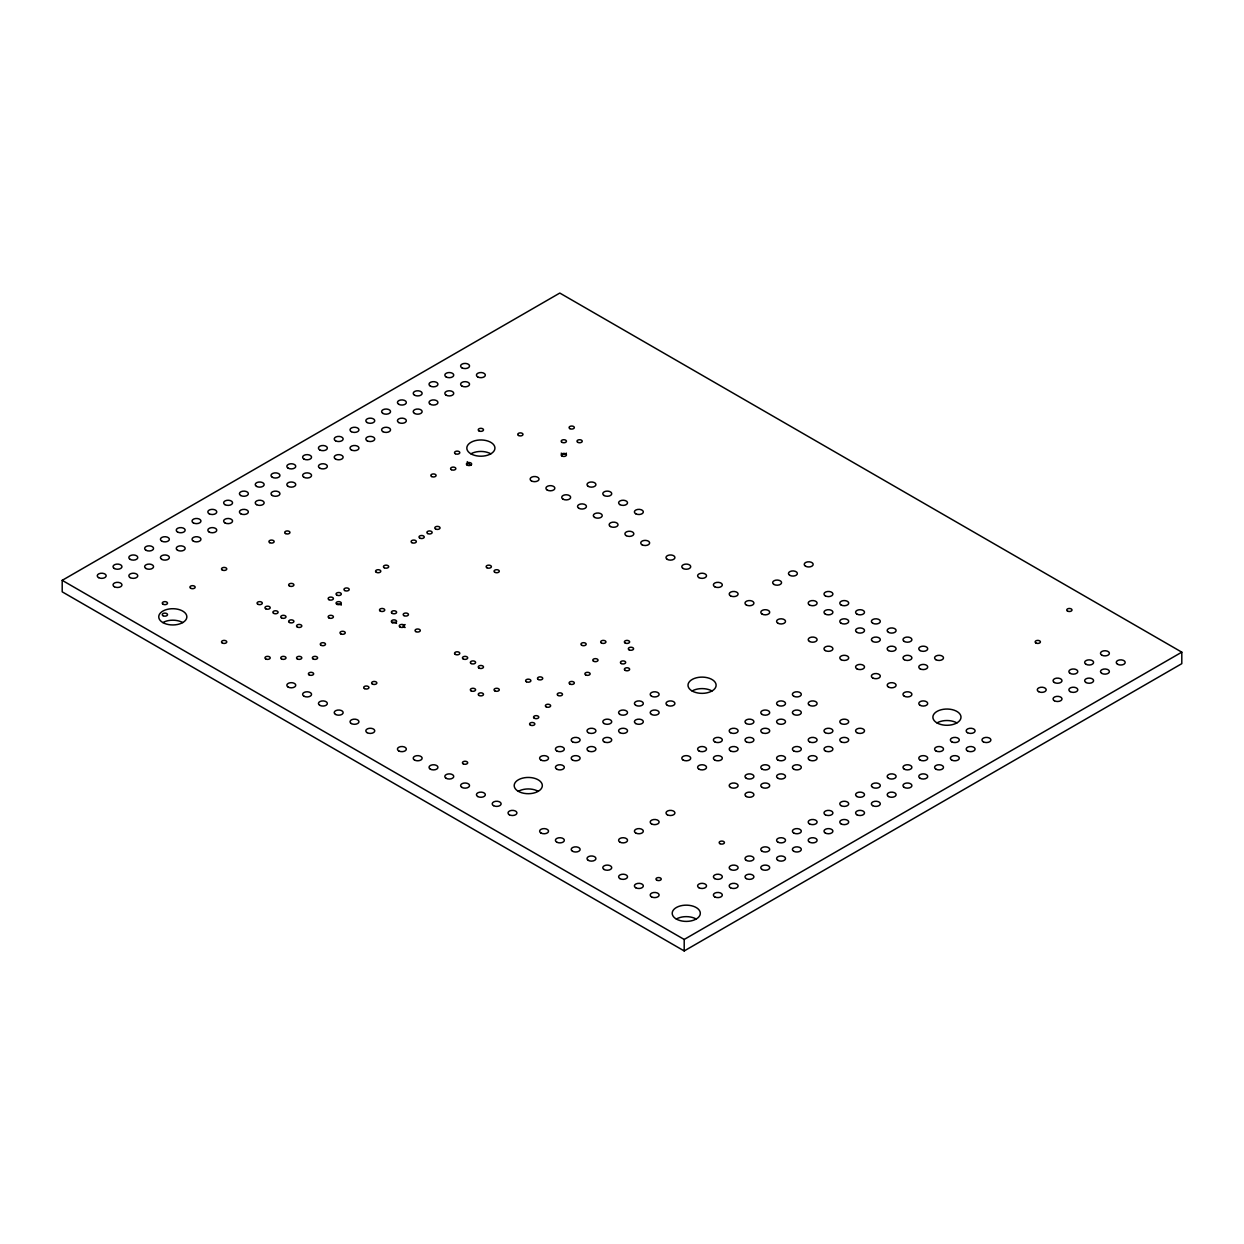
<?xml version="1.0" encoding="UTF-8"?>
<svg xmlns="http://www.w3.org/2000/svg" width="1244" height="1244" viewBox="0 0 1244 1244"><rect width="100%" height="100%" fill="white"/><g stroke="black" fill="none" stroke-linecap="round" stroke-linejoin="round"><path stroke-width="1.5" d="M62.2 580.342L559.8 293.055L1181.8 652.167L1181.8 663.658L684.2 950.945L62.2 591.833L62.2 580.342L684.2 939.453L1181.8 652.167M684.2 939.453L684.2 950.945M470.916 453.827A14.073 8.133 0 0 0 494.459 450.188A14.073 8.133 0 0 0 477.229 440.236A14.073 8.133 0 0 0 470.916 453.827A14.073 8.133 0 0 1 490.82 453.827M162.84 622.575A14.073 8.133 0 0 0 186.382 618.937A14.073 8.133 0 0 0 169.153 608.985A14.073 8.133 0 0 0 162.84 622.575A14.073 8.133 0 0 1 182.744 622.575M692.099 690.98A14.073 8.133 0 0 0 715.642 687.341A14.073 8.133 0 0 0 698.413 677.389A14.073 8.133 0 0 0 692.099 690.98A14.073 8.133 0 0 1 712.003 690.98M518.313 791.324A14.073 8.133 0 0 0 541.855 787.67A14.073 8.133 0 0 0 524.626 777.718A14.073 8.133 0 0 0 518.313 791.324A14.073 8.133 0 0 1 538.217 791.324M936.981 722.904A14.073 8.133 0 0 0 960.524 719.265A14.073 8.133 0 0 0 943.294 709.313A14.073 8.133 0 0 0 936.981 722.904A14.073 8.133 0 0 1 956.885 722.904M676.301 919.021A14.073 8.133 0 0 0 699.843 915.382A14.073 8.133 0 0 0 682.614 905.43A14.073 8.133 0 0 0 676.301 919.021A14.073 8.133 0 0 1 696.205 919.021M470.916 465.318A14.073 8.133 0 0 1 467.277 461.679M405.14 627.505A2.643 1.524 0 0 1 403.18 626.043A2.643 1.524 0 0 1 405.14 624.566M392.109 622.684A2.643 1.524 0 0 1 396.525 623.368M566.362 453.127A2.643 1.524 0 0 1 563.812 454.262A2.643 1.524 0 0 1 561.262 453.127M336.813 604.444A2.643 1.524 0 0 1 341.229 605.128M1035.91 642.992A2.643 1.524 0 0 0 1040.326 642.308A2.643 1.524 0 0 0 1037.092 640.442A2.643 1.524 0 0 0 1035.91 642.992M1067.507 611.068A2.643 1.524 0 0 0 1071.924 610.384A2.643 1.524 0 0 0 1068.689 608.518A2.643 1.524 0 0 0 1067.507 611.068M656.739 880.146A2.643 1.524 0 0 0 661.155 879.461A2.643 1.524 0 0 0 657.921 877.595A2.643 1.524 0 0 0 656.739 880.146M719.934 843.665A2.643 1.524 0 0 0 724.35 842.981A2.643 1.524 0 0 0 721.116 841.115A2.643 1.524 0 0 0 719.934 843.665M403.958 615.624A2.643 1.524 0 0 0 408.374 614.94A2.643 1.524 0 0 0 405.14 613.074A2.643 1.524 0 0 0 403.958 615.624M344.712 590.542A2.643 1.524 0 0 0 349.129 589.858A2.643 1.524 0 0 0 345.894 587.992A2.643 1.524 0 0 0 344.712 590.542M392.109 613.339A2.643 1.524 0 0 0 396.525 612.67A2.643 1.524 0 0 0 393.291 610.804A2.643 1.524 0 0 0 392.109 613.339M328.914 599.67A2.643 1.524 0 0 0 333.33 598.986A2.643 1.524 0 0 0 330.095 597.12A2.643 1.524 0 0 0 328.914 599.67M380.26 611.068A2.643 1.524 0 0 0 384.676 610.384A2.643 1.524 0 0 0 381.442 608.518A2.643 1.524 0 0 0 380.26 611.068M336.813 604.226A2.643 1.524 0 0 0 341.229 603.542A2.643 1.524 0 0 0 337.995 601.676A2.643 1.524 0 0 0 336.813 604.226M435.555 528.98A2.643 1.524 0 0 0 439.972 528.296A2.643 1.524 0 0 0 436.737 526.43A2.643 1.524 0 0 0 435.555 528.98M257.819 604.226A2.643 1.524 0 0 0 262.235 603.542A2.643 1.524 0 0 0 259.001 601.676A2.643 1.524 0 0 0 257.819 604.226M427.656 533.536A2.643 1.524 0 0 0 432.072 532.852A2.643 1.524 0 0 0 428.838 530.986A2.643 1.524 0 0 0 427.656 533.536M265.718 608.783A2.643 1.524 0 0 0 270.135 608.098A2.643 1.524 0 0 0 266.9 606.232A2.643 1.524 0 0 0 265.718 608.783M419.757 538.092A2.643 1.524 0 0 0 424.173 537.408A2.643 1.524 0 0 0 420.938 535.542A2.643 1.524 0 0 0 419.757 538.092M273.618 613.339A2.643 1.524 0 0 0 278.034 612.67A2.643 1.524 0 0 0 274.8 610.804A2.643 1.524 0 0 0 273.618 613.339M411.857 542.648A2.643 1.524 0 0 0 416.273 541.964A2.643 1.524 0 0 0 413.039 540.114A2.643 1.524 0 0 0 411.857 542.648M281.517 617.91A2.643 1.524 0 0 0 285.933 617.226A2.643 1.524 0 0 0 282.699 615.36A2.643 1.524 0 0 0 281.517 617.91M384.209 567.746A2.643 1.524 0 0 0 388.626 567.062A2.643 1.524 0 0 0 385.391 565.196A2.643 1.524 0 0 0 384.209 567.746M569.845 428.636A2.643 1.524 0 0 0 574.261 427.952A2.643 1.524 0 0 0 571.027 426.086A2.643 1.524 0 0 0 569.845 428.636M376.31 572.302A2.643 1.524 0 0 0 380.726 571.618A2.643 1.524 0 0 0 377.492 569.752A2.643 1.524 0 0 0 376.31 572.302M561.946 442.32A2.643 1.524 0 0 0 566.362 441.636A2.643 1.524 0 0 0 563.128 439.77A2.643 1.524 0 0 0 561.946 442.32M269.668 542.648A2.643 1.524 0 0 0 274.084 541.964A2.643 1.524 0 0 0 270.85 540.114A2.643 1.524 0 0 0 269.668 542.648M400.008 627.023A2.643 1.524 0 0 0 404.424 626.338A2.643 1.524 0 0 0 401.19 624.472A2.643 1.524 0 0 0 400.008 627.023M336.813 595.098A2.643 1.524 0 0 0 341.229 594.414A2.643 1.524 0 0 0 337.995 592.548A2.643 1.524 0 0 0 336.813 595.098M392.109 622.466A2.643 1.524 0 0 0 396.525 621.782A2.643 1.524 0 0 0 393.291 619.916A2.643 1.524 0 0 0 392.109 622.466M471.103 690.871A2.643 1.524 0 0 0 475.519 690.187A2.643 1.524 0 0 0 472.285 688.321A2.643 1.524 0 0 0 471.103 690.871M289.417 585.986A2.643 1.524 0 0 0 293.833 585.302A2.643 1.524 0 0 0 290.598 583.436A2.643 1.524 0 0 0 289.417 585.986M415.807 631.594A2.643 1.524 0 0 0 420.223 630.91A2.643 1.524 0 0 0 416.989 629.044A2.643 1.524 0 0 0 415.807 631.594M479.002 695.443A2.643 1.524 0 0 0 483.418 694.758A2.643 1.524 0 0 0 480.184 692.892A2.643 1.524 0 0 0 479.002 695.443M222.272 570.016A2.643 1.524 0 0 0 226.688 569.332A2.643 1.524 0 0 0 223.453 567.466A2.643 1.524 0 0 0 222.272 570.016M328.914 617.91A2.643 1.524 0 0 0 333.33 617.226A2.643 1.524 0 0 0 330.095 615.36A2.643 1.524 0 0 0 328.914 617.91M494.801 690.871A2.643 1.524 0 0 0 499.217 690.187A2.643 1.524 0 0 0 495.983 688.321A2.643 1.524 0 0 0 494.801 690.871M340.763 633.865A2.643 1.524 0 0 0 345.179 633.18A2.643 1.524 0 0 0 341.945 631.314A2.643 1.524 0 0 0 340.763 633.865M479.002 668.075A2.643 1.524 0 0 0 483.418 667.39A2.643 1.524 0 0 0 480.184 665.524A2.643 1.524 0 0 0 479.002 668.075M364.461 688.601A2.643 1.524 0 0 0 368.877 687.916A2.643 1.524 0 0 0 365.643 686.05A2.643 1.524 0 0 0 364.461 688.601M190.674 588.256A2.643 1.524 0 0 0 195.09 587.572A2.643 1.524 0 0 0 191.856 585.706A2.643 1.524 0 0 0 190.674 588.256M471.103 663.518A2.643 1.524 0 0 0 475.519 662.834A2.643 1.524 0 0 0 472.285 660.968A2.643 1.524 0 0 0 471.103 663.518M297.316 627.023A2.643 1.524 0 0 0 301.732 626.338A2.643 1.524 0 0 0 298.498 624.472A2.643 1.524 0 0 0 297.316 627.023M372.36 684.029A2.643 1.524 0 0 0 376.776 683.36A2.643 1.524 0 0 0 373.542 681.494A2.643 1.524 0 0 0 372.36 684.029M222.272 642.992A2.643 1.524 0 0 0 226.688 642.308A2.643 1.524 0 0 0 223.453 640.442A2.643 1.524 0 0 0 222.272 642.992M463.203 658.947A2.643 1.524 0 0 0 467.62 658.263A2.643 1.524 0 0 0 464.385 656.397A2.643 1.524 0 0 0 463.203 658.947M163.026 604.226A2.643 1.524 0 0 0 167.442 603.542A2.643 1.524 0 0 0 164.208 601.676A2.643 1.524 0 0 0 163.026 604.226M455.304 654.391A2.643 1.524 0 0 0 459.72 653.706A2.643 1.524 0 0 0 456.486 651.84A2.643 1.524 0 0 0 455.304 654.391M285.467 533.536A2.643 1.524 0 0 0 289.883 532.852A2.643 1.524 0 0 0 286.649 530.986A2.643 1.524 0 0 0 285.467 533.536M486.902 567.746A2.643 1.524 0 0 0 491.318 567.062A2.643 1.524 0 0 0 488.083 565.196A2.643 1.524 0 0 0 486.902 567.746M577.745 442.32A2.643 1.524 0 0 0 582.161 441.636A2.643 1.524 0 0 0 578.927 439.77A2.643 1.524 0 0 0 577.745 442.32M494.801 572.302A2.643 1.524 0 0 0 499.217 571.618A2.643 1.524 0 0 0 495.983 569.752A2.643 1.524 0 0 0 494.801 572.302M561.946 456.004A2.643 1.524 0 0 0 566.362 455.32A2.643 1.524 0 0 0 563.128 453.454A2.643 1.524 0 0 0 561.946 456.004M289.417 622.466A2.643 1.524 0 0 0 293.833 621.782A2.643 1.524 0 0 0 290.598 619.916A2.643 1.524 0 0 0 289.417 622.466M518.499 435.478A2.643 1.524 0 0 0 522.915 434.794A2.643 1.524 0 0 0 519.681 432.928A2.643 1.524 0 0 0 518.499 435.478M265.718 658.947A2.643 1.524 0 0 0 270.135 658.263A2.643 1.524 0 0 0 266.9 656.397A2.643 1.524 0 0 0 265.718 658.947M479.002 430.922A2.643 1.524 0 0 0 483.418 430.237A2.643 1.524 0 0 0 480.184 428.371A2.643 1.524 0 0 0 479.002 430.922M321.014 645.263A2.643 1.524 0 0 0 325.43 644.594A2.643 1.524 0 0 0 322.196 642.728A2.643 1.524 0 0 0 321.014 645.263M467.153 465.116A2.643 1.524 0 0 0 471.569 464.447A2.643 1.524 0 0 0 468.335 462.581A2.643 1.524 0 0 0 467.153 465.116M281.517 658.947A2.643 1.524 0 0 0 285.933 658.263A2.643 1.524 0 0 0 282.699 656.397A2.643 1.524 0 0 0 281.517 658.947M455.304 453.718A2.643 1.524 0 0 0 459.72 453.034A2.643 1.524 0 0 0 456.486 451.168A2.643 1.524 0 0 0 455.304 453.718M313.115 658.947A2.643 1.524 0 0 0 317.531 658.263A2.643 1.524 0 0 0 314.297 656.397A2.643 1.524 0 0 0 313.115 658.947M451.354 469.688A2.643 1.524 0 0 0 455.771 469.004A2.643 1.524 0 0 0 452.536 467.138A2.643 1.524 0 0 0 451.354 469.688M297.316 658.947A2.643 1.524 0 0 0 301.732 658.263A2.643 1.524 0 0 0 298.498 656.397A2.643 1.524 0 0 0 297.316 658.947M431.606 476.53A2.643 1.524 0 0 0 436.022 475.846A2.643 1.524 0 0 0 432.788 473.98A2.643 1.524 0 0 0 431.606 476.53M309.165 674.917A2.643 1.524 0 0 0 313.581 674.232A2.643 1.524 0 0 0 310.347 672.366A2.643 1.524 0 0 0 309.165 674.917M463.203 763.847A2.643 1.524 0 0 0 467.62 763.163A2.643 1.524 0 0 0 464.385 761.297A2.643 1.524 0 0 0 463.203 763.847M526.399 681.759A2.643 1.524 0 0 0 530.815 681.074A2.643 1.524 0 0 0 527.58 679.208A2.643 1.524 0 0 0 526.399 681.759M530.348 725.081A2.643 1.524 0 0 0 534.764 724.397A2.643 1.524 0 0 0 531.53 722.531A2.643 1.524 0 0 0 530.348 725.081M538.248 679.473A2.643 1.524 0 0 0 542.664 678.789A2.643 1.524 0 0 0 539.429 676.923A2.643 1.524 0 0 0 538.248 679.473M625.141 670.361A2.643 1.524 0 0 0 629.557 669.676A2.643 1.524 0 0 0 626.323 667.81A2.643 1.524 0 0 0 625.141 670.361M534.298 718.239A2.643 1.524 0 0 0 538.714 717.555A2.643 1.524 0 0 0 535.48 715.689A2.643 1.524 0 0 0 534.298 718.239M621.191 663.518A2.643 1.524 0 0 0 625.608 662.834A2.643 1.524 0 0 0 622.373 660.968A2.643 1.524 0 0 0 621.191 663.518M546.147 706.841A2.643 1.524 0 0 0 550.563 706.157A2.643 1.524 0 0 0 547.329 704.291A2.643 1.524 0 0 0 546.147 706.841M557.996 695.443A2.643 1.524 0 0 0 562.412 694.758A2.643 1.524 0 0 0 559.178 692.892A2.643 1.524 0 0 0 557.996 695.443M581.694 645.263A2.643 1.524 0 0 0 586.111 644.594A2.643 1.524 0 0 0 582.876 642.728A2.643 1.524 0 0 0 581.694 645.263M569.845 684.029A2.643 1.524 0 0 0 574.261 683.36A2.643 1.524 0 0 0 571.027 681.494A2.643 1.524 0 0 0 569.845 684.029M601.443 642.992A2.643 1.524 0 0 0 605.859 642.308A2.643 1.524 0 0 0 602.625 640.442A2.643 1.524 0 0 0 601.443 642.992M629.091 649.834A2.643 1.524 0 0 0 633.507 649.15A2.643 1.524 0 0 0 630.273 647.284A2.643 1.524 0 0 0 629.091 649.834M585.644 674.917A2.643 1.524 0 0 0 590.06 674.232A2.643 1.524 0 0 0 586.826 672.366A2.643 1.524 0 0 0 585.644 674.917M593.543 661.233A2.643 1.524 0 0 0 597.96 660.548A2.643 1.524 0 0 0 594.725 658.682A2.643 1.524 0 0 0 593.543 661.233M625.141 642.992A2.643 1.524 0 0 0 629.557 642.308A2.643 1.524 0 0 0 626.323 640.442A2.643 1.524 0 0 0 625.141 642.992M773.939 584.447A4.463 2.581 0 0 0 781.419 583.296A4.463 2.581 0 0 0 775.945 580.139A4.463 2.581 0 0 0 773.939 584.447M789.738 575.319A4.463 2.581 0 0 0 797.217 574.168A4.463 2.581 0 0 0 791.744 571.012A4.463 2.581 0 0 0 789.738 575.319M805.537 566.207A4.463 2.581 0 0 0 813.016 565.056A4.463 2.581 0 0 0 807.543 561.884A4.463 2.581 0 0 0 805.537 566.207M209.132 513.756A4.463 2.581 0 0 0 216.612 512.606A4.463 2.581 0 0 0 211.138 509.434A4.463 2.581 0 0 0 209.132 513.756M224.931 522.884A4.463 2.581 0 0 0 232.41 521.718A4.463 2.581 0 0 0 226.937 518.561A4.463 2.581 0 0 0 224.931 522.884M193.333 522.884A4.463 2.581 0 0 0 200.813 521.718A4.463 2.581 0 0 0 195.339 518.561A4.463 2.581 0 0 0 193.333 522.884M209.132 531.997A4.463 2.581 0 0 0 216.612 530.846A4.463 2.581 0 0 0 211.138 527.689A4.463 2.581 0 0 0 209.132 531.997M177.534 531.997A4.463 2.581 0 0 0 185.014 530.846A4.463 2.581 0 0 0 179.54 527.689A4.463 2.581 0 0 0 177.534 531.997M193.333 541.124A4.463 2.581 0 0 0 200.813 539.958A4.463 2.581 0 0 0 195.339 536.802A4.463 2.581 0 0 0 193.333 541.124M161.736 541.124A4.463 2.581 0 0 0 169.215 539.958A4.463 2.581 0 0 0 163.742 536.802A4.463 2.581 0 0 0 161.736 541.124M177.534 550.237A4.463 2.581 0 0 0 185.014 549.086A4.463 2.581 0 0 0 179.54 545.929A4.463 2.581 0 0 0 177.534 550.237M145.937 550.237A4.463 2.581 0 0 0 153.416 549.086A4.463 2.581 0 0 0 147.943 545.929A4.463 2.581 0 0 0 145.937 550.237M161.736 559.365A4.463 2.581 0 0 0 169.215 558.214A4.463 2.581 0 0 0 163.742 555.042A4.463 2.581 0 0 0 161.736 559.365M130.138 559.365A4.463 2.581 0 0 0 137.618 558.214A4.463 2.581 0 0 0 132.144 555.042A4.463 2.581 0 0 0 130.138 559.365M145.937 568.492A4.463 2.581 0 0 0 153.416 567.326A4.463 2.581 0 0 0 147.943 564.17A4.463 2.581 0 0 0 145.937 568.492M114.339 568.492A4.463 2.581 0 0 0 121.819 567.326A4.463 2.581 0 0 0 116.345 564.17A4.463 2.581 0 0 0 114.339 568.492M130.138 577.605A4.463 2.581 0 0 0 137.618 576.454A4.463 2.581 0 0 0 132.144 573.297A4.463 2.581 0 0 0 130.138 577.605M98.54 577.605A4.463 2.581 0 0 0 106.02 576.454A4.463 2.581 0 0 0 100.546 573.297A4.463 2.581 0 0 0 98.54 577.605M114.339 586.733A4.463 2.581 0 0 0 121.819 585.566A4.463 2.581 0 0 0 116.345 582.41A4.463 2.581 0 0 0 114.339 586.733M335.522 440.78A4.463 2.581 0 0 0 343.002 439.63A4.463 2.581 0 0 0 337.528 436.473A4.463 2.581 0 0 0 335.522 440.78M351.321 449.908A4.463 2.581 0 0 0 358.801 448.757A4.463 2.581 0 0 0 353.327 445.585A4.463 2.581 0 0 0 351.321 449.908M319.724 449.908A4.463 2.581 0 0 0 327.203 448.757A4.463 2.581 0 0 0 321.729 445.585A4.463 2.581 0 0 0 319.724 449.908M335.522 459.036A4.463 2.581 0 0 0 343.002 457.87A4.463 2.581 0 0 0 337.528 454.713A4.463 2.581 0 0 0 335.522 459.036M303.925 459.036A4.463 2.581 0 0 0 311.404 457.87A4.463 2.581 0 0 0 305.931 454.713A4.463 2.581 0 0 0 303.925 459.036M319.724 468.148A4.463 2.581 0 0 0 327.203 466.998A4.463 2.581 0 0 0 321.729 463.841A4.463 2.581 0 0 0 319.724 468.148M288.126 468.148A4.463 2.581 0 0 0 295.606 466.998A4.463 2.581 0 0 0 290.132 463.841A4.463 2.581 0 0 0 288.126 468.148M303.925 477.276A4.463 2.581 0 0 0 311.404 476.11A4.463 2.581 0 0 0 305.931 472.953A4.463 2.581 0 0 0 303.925 477.276M272.327 477.276A4.463 2.581 0 0 0 279.807 476.11A4.463 2.581 0 0 0 274.333 472.953A4.463 2.581 0 0 0 272.327 477.276M288.126 486.388A4.463 2.581 0 0 0 295.606 485.238A4.463 2.581 0 0 0 290.132 482.081A4.463 2.581 0 0 0 288.126 486.388M256.528 486.388A4.463 2.581 0 0 0 264.008 485.238A4.463 2.581 0 0 0 258.534 482.081A4.463 2.581 0 0 0 256.528 486.388M272.327 495.516A4.463 2.581 0 0 0 279.807 494.366A4.463 2.581 0 0 0 274.333 491.193A4.463 2.581 0 0 0 272.327 495.516M240.73 495.516A4.463 2.581 0 0 0 248.209 494.366A4.463 2.581 0 0 0 242.735 491.193A4.463 2.581 0 0 0 240.73 495.516M256.528 504.629A4.463 2.581 0 0 0 264.008 503.478A4.463 2.581 0 0 0 258.534 500.321A4.463 2.581 0 0 0 256.528 504.629M224.931 504.629A4.463 2.581 0 0 0 232.41 503.478A4.463 2.581 0 0 0 226.937 500.321A4.463 2.581 0 0 0 224.931 504.629M240.73 513.756A4.463 2.581 0 0 0 248.209 512.606A4.463 2.581 0 0 0 242.735 509.434A4.463 2.581 0 0 0 240.73 513.756M461.913 367.82A4.463 2.581 0 0 0 469.392 366.653A4.463 2.581 0 0 0 463.919 363.497A4.463 2.581 0 0 0 461.913 367.82M477.712 376.932A4.463 2.581 0 0 0 485.191 375.781A4.463 2.581 0 0 0 479.717 372.625A4.463 2.581 0 0 0 477.712 376.932M446.114 376.932A4.463 2.581 0 0 0 453.593 375.781A4.463 2.581 0 0 0 448.12 372.625A4.463 2.581 0 0 0 446.114 376.932M461.913 386.06A4.463 2.581 0 0 0 469.392 384.909A4.463 2.581 0 0 0 463.919 381.737A4.463 2.581 0 0 0 461.913 386.06M430.315 386.06A4.463 2.581 0 0 0 437.795 384.909A4.463 2.581 0 0 0 432.321 381.737A4.463 2.581 0 0 0 430.315 386.06M446.114 395.172A4.463 2.581 0 0 0 453.593 394.021A4.463 2.581 0 0 0 448.12 390.865A4.463 2.581 0 0 0 446.114 395.172M414.516 395.172A4.463 2.581 0 0 0 421.996 394.021A4.463 2.581 0 0 0 416.522 390.865A4.463 2.581 0 0 0 414.516 395.172M430.315 404.3A4.463 2.581 0 0 0 437.795 403.149A4.463 2.581 0 0 0 432.321 399.993A4.463 2.581 0 0 0 430.315 404.3M398.718 404.3A4.463 2.581 0 0 0 406.197 403.149A4.463 2.581 0 0 0 400.723 399.993A4.463 2.581 0 0 0 398.718 404.3M414.516 413.428A4.463 2.581 0 0 0 421.996 412.262A4.463 2.581 0 0 0 416.522 409.105A4.463 2.581 0 0 0 414.516 413.428M382.919 413.428A4.463 2.581 0 0 0 390.398 412.262A4.463 2.581 0 0 0 384.925 409.105A4.463 2.581 0 0 0 382.919 413.428M398.718 422.54A4.463 2.581 0 0 0 406.197 421.389A4.463 2.581 0 0 0 400.723 418.233A4.463 2.581 0 0 0 398.718 422.54M367.12 422.54A4.463 2.581 0 0 0 374.599 421.389A4.463 2.581 0 0 0 369.126 418.233A4.463 2.581 0 0 0 367.12 422.54M382.919 431.668A4.463 2.581 0 0 0 390.398 430.502A4.463 2.581 0 0 0 384.925 427.345A4.463 2.581 0 0 0 382.919 431.668M351.321 431.668A4.463 2.581 0 0 0 358.801 430.502A4.463 2.581 0 0 0 353.327 427.345A4.463 2.581 0 0 0 351.321 431.668M367.12 440.78A4.463 2.581 0 0 0 374.599 439.63A4.463 2.581 0 0 0 369.126 436.473A4.463 2.581 0 0 0 367.12 440.78M556.706 769.15A4.463 2.581 0 0 0 564.185 767.999A4.463 2.581 0 0 0 558.712 764.842A4.463 2.581 0 0 0 556.706 769.15M540.907 760.037A4.463 2.581 0 0 0 548.386 758.871A4.463 2.581 0 0 0 542.913 755.714A4.463 2.581 0 0 0 540.907 760.037M572.504 760.037A4.463 2.581 0 0 0 579.984 758.871A4.463 2.581 0 0 0 574.51 755.714A4.463 2.581 0 0 0 572.504 760.037M556.706 750.909A4.463 2.581 0 0 0 564.185 749.759A4.463 2.581 0 0 0 558.712 746.602A4.463 2.581 0 0 0 556.706 750.909M588.303 750.909A4.463 2.581 0 0 0 595.783 749.759A4.463 2.581 0 0 0 590.309 746.602A4.463 2.581 0 0 0 588.303 750.909M572.504 741.797A4.463 2.581 0 0 0 579.984 740.631A4.463 2.581 0 0 0 574.51 737.474A4.463 2.581 0 0 0 572.504 741.797M604.102 741.797A4.463 2.581 0 0 0 611.582 740.631A4.463 2.581 0 0 0 606.108 737.474A4.463 2.581 0 0 0 604.102 741.797M588.303 732.669A4.463 2.581 0 0 0 595.783 731.519A4.463 2.581 0 0 0 590.309 728.346A4.463 2.581 0 0 0 588.303 732.669M619.901 732.669A4.463 2.581 0 0 0 627.38 731.519A4.463 2.581 0 0 0 621.907 728.346A4.463 2.581 0 0 0 619.901 732.669M604.102 723.542A4.463 2.581 0 0 0 611.582 722.391A4.463 2.581 0 0 0 606.108 719.234A4.463 2.581 0 0 0 604.102 723.542M635.7 723.542A4.463 2.581 0 0 0 643.179 722.391A4.463 2.581 0 0 0 637.706 719.234A4.463 2.581 0 0 0 635.7 723.542M619.901 714.429A4.463 2.581 0 0 0 627.38 713.263A4.463 2.581 0 0 0 621.907 710.106A4.463 2.581 0 0 0 619.901 714.429M651.498 714.429A4.463 2.581 0 0 0 658.978 713.263A4.463 2.581 0 0 0 653.504 710.106A4.463 2.581 0 0 0 651.498 714.429M635.7 705.301A4.463 2.581 0 0 0 643.179 704.151A4.463 2.581 0 0 0 637.706 700.994A4.463 2.581 0 0 0 635.7 705.301M667.297 705.301A4.463 2.581 0 0 0 674.777 704.151A4.463 2.581 0 0 0 669.303 700.994A4.463 2.581 0 0 0 667.297 705.301M651.498 696.189A4.463 2.581 0 0 0 658.978 695.023A4.463 2.581 0 0 0 653.504 691.866A4.463 2.581 0 0 0 651.498 696.189M1101.764 655.137A4.463 2.581 0 0 0 1109.244 653.986A4.463 2.581 0 0 0 1103.77 650.83A4.463 2.581 0 0 0 1101.764 655.137M1117.563 664.265A4.463 2.581 0 0 0 1125.043 663.099A4.463 2.581 0 0 0 1119.569 659.942A4.463 2.581 0 0 0 1117.563 664.265M1085.965 664.265A4.463 2.581 0 0 0 1093.445 663.099A4.463 2.581 0 0 0 1087.971 659.942A4.463 2.581 0 0 0 1085.965 664.265M1101.764 673.377A4.463 2.581 0 0 0 1109.244 672.226A4.463 2.581 0 0 0 1103.77 669.07A4.463 2.581 0 0 0 1101.764 673.377M1070.167 673.377A4.463 2.581 0 0 0 1077.646 672.226A4.463 2.581 0 0 0 1072.172 669.07A4.463 2.581 0 0 0 1070.167 673.377M1085.965 682.505A4.463 2.581 0 0 0 1093.445 681.339A4.463 2.581 0 0 0 1087.971 678.182A4.463 2.581 0 0 0 1085.965 682.505M1054.368 682.505A4.463 2.581 0 0 0 1061.847 681.339A4.463 2.581 0 0 0 1056.374 678.182A4.463 2.581 0 0 0 1054.368 682.505M1070.167 691.617A4.463 2.581 0 0 0 1077.646 690.467A4.463 2.581 0 0 0 1072.172 687.31A4.463 2.581 0 0 0 1070.167 691.617M1038.569 691.617A4.463 2.581 0 0 0 1046.049 690.467A4.463 2.581 0 0 0 1040.575 687.31A4.463 2.581 0 0 0 1038.569 691.617M1054.368 700.745A4.463 2.581 0 0 0 1061.847 699.594A4.463 2.581 0 0 0 1056.374 696.422A4.463 2.581 0 0 0 1054.368 700.745M793.688 696.189A4.463 2.581 0 0 0 801.167 695.023A4.463 2.581 0 0 0 795.693 691.866A4.463 2.581 0 0 0 793.688 696.189M809.486 705.301A4.463 2.581 0 0 0 816.966 704.151A4.463 2.581 0 0 0 811.492 700.994A4.463 2.581 0 0 0 809.486 705.301M777.889 705.301A4.463 2.581 0 0 0 785.368 704.151A4.463 2.581 0 0 0 779.895 700.994A4.463 2.581 0 0 0 777.889 705.301M793.688 714.429A4.463 2.581 0 0 0 801.167 713.263A4.463 2.581 0 0 0 795.693 710.106A4.463 2.581 0 0 0 793.688 714.429M762.09 714.429A4.463 2.581 0 0 0 769.569 713.263A4.463 2.581 0 0 0 764.096 710.106A4.463 2.581 0 0 0 762.09 714.429M777.889 723.542A4.463 2.581 0 0 0 785.368 722.391A4.463 2.581 0 0 0 779.895 719.234A4.463 2.581 0 0 0 777.889 723.542M746.291 723.542A4.463 2.581 0 0 0 753.771 722.391A4.463 2.581 0 0 0 748.297 719.234A4.463 2.581 0 0 0 746.291 723.542M762.09 732.669A4.463 2.581 0 0 0 769.569 731.519A4.463 2.581 0 0 0 764.096 728.346A4.463 2.581 0 0 0 762.09 732.669M730.492 732.669A4.463 2.581 0 0 0 737.972 731.519A4.463 2.581 0 0 0 732.498 728.346A4.463 2.581 0 0 0 730.492 732.669M746.291 741.797A4.463 2.581 0 0 0 753.771 740.631A4.463 2.581 0 0 0 748.297 737.474A4.463 2.581 0 0 0 746.291 741.797M714.694 741.797A4.463 2.581 0 0 0 722.173 740.631A4.463 2.581 0 0 0 716.699 737.474A4.463 2.581 0 0 0 714.694 741.797M730.492 750.909A4.463 2.581 0 0 0 737.972 749.759A4.463 2.581 0 0 0 732.498 746.602A4.463 2.581 0 0 0 730.492 750.909M698.895 750.909A4.463 2.581 0 0 0 706.374 749.759A4.463 2.581 0 0 0 700.901 746.602A4.463 2.581 0 0 0 698.895 750.909M714.694 760.037A4.463 2.581 0 0 0 722.173 758.871A4.463 2.581 0 0 0 716.699 755.714A4.463 2.581 0 0 0 714.694 760.037M683.096 760.037A4.463 2.581 0 0 0 690.576 758.871A4.463 2.581 0 0 0 685.102 755.714A4.463 2.581 0 0 0 683.096 760.037M698.895 769.15A4.463 2.581 0 0 0 706.374 767.999A4.463 2.581 0 0 0 700.901 764.842A4.463 2.581 0 0 0 698.895 769.15M841.084 723.542A4.463 2.581 0 0 0 848.564 722.391A4.463 2.581 0 0 0 843.09 719.234A4.463 2.581 0 0 0 841.084 723.542M856.883 732.669A4.463 2.581 0 0 0 864.362 731.519A4.463 2.581 0 0 0 858.889 728.346A4.463 2.581 0 0 0 856.883 732.669M825.285 732.669A4.463 2.581 0 0 0 832.765 731.519A4.463 2.581 0 0 0 827.291 728.346A4.463 2.581 0 0 0 825.285 732.669M841.084 741.797A4.463 2.581 0 0 0 848.564 740.631A4.463 2.581 0 0 0 843.09 737.474A4.463 2.581 0 0 0 841.084 741.797M809.486 741.797A4.463 2.581 0 0 0 816.966 740.631A4.463 2.581 0 0 0 811.492 737.474A4.463 2.581 0 0 0 809.486 741.797M825.285 750.909A4.463 2.581 0 0 0 832.765 749.759A4.463 2.581 0 0 0 827.291 746.602A4.463 2.581 0 0 0 825.285 750.909M793.688 750.909A4.463 2.581 0 0 0 801.167 749.759A4.463 2.581 0 0 0 795.693 746.602A4.463 2.581 0 0 0 793.688 750.909M809.486 760.037A4.463 2.581 0 0 0 816.966 758.871A4.463 2.581 0 0 0 811.492 755.714A4.463 2.581 0 0 0 809.486 760.037M777.889 760.037A4.463 2.581 0 0 0 785.368 758.871A4.463 2.581 0 0 0 779.895 755.714A4.463 2.581 0 0 0 777.889 760.037M793.688 769.15A4.463 2.581 0 0 0 801.167 767.999A4.463 2.581 0 0 0 795.693 764.842A4.463 2.581 0 0 0 793.688 769.15M762.09 769.15A4.463 2.581 0 0 0 769.569 767.999A4.463 2.581 0 0 0 764.096 764.842A4.463 2.581 0 0 0 762.09 769.15M777.889 778.277A4.463 2.581 0 0 0 785.368 777.127A4.463 2.581 0 0 0 779.895 773.955A4.463 2.581 0 0 0 777.889 778.277M746.291 778.277A4.463 2.581 0 0 0 753.771 777.127A4.463 2.581 0 0 0 748.297 773.955A4.463 2.581 0 0 0 746.291 778.277M762.09 787.405A4.463 2.581 0 0 0 769.569 786.239A4.463 2.581 0 0 0 764.096 783.082A4.463 2.581 0 0 0 762.09 787.405M730.492 787.405A4.463 2.581 0 0 0 737.972 786.239A4.463 2.581 0 0 0 732.498 783.082A4.463 2.581 0 0 0 730.492 787.405M746.291 796.518A4.463 2.581 0 0 0 753.771 795.367A4.463 2.581 0 0 0 748.297 792.21A4.463 2.581 0 0 0 746.291 796.518M809.486 604.973A4.463 2.581 0 0 0 816.966 603.822A4.463 2.581 0 0 0 811.492 600.65A4.463 2.581 0 0 0 809.486 604.973M825.285 595.845A4.463 2.581 0 0 0 832.765 594.694A4.463 2.581 0 0 0 827.291 591.538A4.463 2.581 0 0 0 825.285 595.845M825.285 614.085A4.463 2.581 0 0 0 832.765 612.934A4.463 2.581 0 0 0 827.291 609.778A4.463 2.581 0 0 0 825.285 614.085M841.084 604.973A4.463 2.581 0 0 0 848.564 603.822A4.463 2.581 0 0 0 843.09 600.65A4.463 2.581 0 0 0 841.084 604.973M841.084 623.213A4.463 2.581 0 0 0 848.564 622.062A4.463 2.581 0 0 0 843.09 618.89A4.463 2.581 0 0 0 841.084 623.213M856.883 614.085A4.463 2.581 0 0 0 864.362 612.934A4.463 2.581 0 0 0 858.889 609.778A4.463 2.581 0 0 0 856.883 614.085M856.883 632.341A4.463 2.581 0 0 0 864.362 631.174A4.463 2.581 0 0 0 858.889 628.018A4.463 2.581 0 0 0 856.883 632.341M872.682 623.213A4.463 2.581 0 0 0 880.161 622.062A4.463 2.581 0 0 0 874.688 618.89A4.463 2.581 0 0 0 872.682 623.213M872.682 641.453A4.463 2.581 0 0 0 880.161 640.302A4.463 2.581 0 0 0 874.688 637.146A4.463 2.581 0 0 0 872.682 641.453M888.48 632.341A4.463 2.581 0 0 0 895.96 631.174A4.463 2.581 0 0 0 890.486 628.018A4.463 2.581 0 0 0 888.48 632.341M888.48 650.581A4.463 2.581 0 0 0 895.96 649.415A4.463 2.581 0 0 0 890.486 646.258A4.463 2.581 0 0 0 888.48 650.581M904.279 641.453A4.463 2.581 0 0 0 911.759 640.302A4.463 2.581 0 0 0 906.285 637.146A4.463 2.581 0 0 0 904.279 641.453M904.279 659.693A4.463 2.581 0 0 0 911.759 658.543A4.463 2.581 0 0 0 906.285 655.386A4.463 2.581 0 0 0 904.279 659.693M920.078 650.581A4.463 2.581 0 0 0 927.558 649.415A4.463 2.581 0 0 0 922.084 646.258A4.463 2.581 0 0 0 920.078 650.581M920.078 668.821A4.463 2.581 0 0 0 927.558 667.67A4.463 2.581 0 0 0 922.084 664.498A4.463 2.581 0 0 0 920.078 668.821M935.877 659.693A4.463 2.581 0 0 0 943.356 658.543A4.463 2.581 0 0 0 937.883 655.386A4.463 2.581 0 0 0 935.877 659.693M619.901 842.126A4.463 2.581 0 0 0 627.38 840.975A4.463 2.581 0 0 0 621.907 837.803A4.463 2.581 0 0 0 619.901 842.126M635.7 832.998A4.463 2.581 0 0 0 643.179 831.847A4.463 2.581 0 0 0 637.706 828.691A4.463 2.581 0 0 0 635.7 832.998M667.297 814.758A4.463 2.581 0 0 0 674.777 813.607A4.463 2.581 0 0 0 669.303 810.45A4.463 2.581 0 0 0 667.297 814.758M651.498 823.886A4.463 2.581 0 0 0 658.978 822.719A4.463 2.581 0 0 0 653.504 819.563A4.463 2.581 0 0 0 651.498 823.886M588.303 486.388A4.463 2.581 0 0 0 595.783 485.238A4.463 2.581 0 0 0 590.309 482.081A4.463 2.581 0 0 0 588.303 486.388M635.7 513.756A4.463 2.581 0 0 0 643.179 512.606A4.463 2.581 0 0 0 637.706 509.434A4.463 2.581 0 0 0 635.7 513.756M619.901 504.629A4.463 2.581 0 0 0 627.38 503.478A4.463 2.581 0 0 0 621.907 500.321A4.463 2.581 0 0 0 619.901 504.629M604.102 495.516A4.463 2.581 0 0 0 611.582 494.366A4.463 2.581 0 0 0 606.108 491.193A4.463 2.581 0 0 0 604.102 495.516M777.889 623.213A4.463 2.581 0 0 0 785.368 622.062A4.463 2.581 0 0 0 779.895 618.89A4.463 2.581 0 0 0 777.889 623.213M762.09 614.085A4.463 2.581 0 0 0 769.569 612.934A4.463 2.581 0 0 0 764.096 609.778A4.463 2.581 0 0 0 762.09 614.085M746.291 604.973A4.463 2.581 0 0 0 753.771 603.822A4.463 2.581 0 0 0 748.297 600.65A4.463 2.581 0 0 0 746.291 604.973M730.492 595.845A4.463 2.581 0 0 0 737.972 594.694A4.463 2.581 0 0 0 732.498 591.538A4.463 2.581 0 0 0 730.492 595.845M303.925 696.189A4.463 2.581 0 0 0 311.404 695.023A4.463 2.581 0 0 0 305.931 691.866A4.463 2.581 0 0 0 303.925 696.189M714.694 586.733A4.463 2.581 0 0 0 722.173 585.566A4.463 2.581 0 0 0 716.699 582.41A4.463 2.581 0 0 0 714.694 586.733M698.895 577.605A4.463 2.581 0 0 0 706.374 576.454A4.463 2.581 0 0 0 700.901 573.297A4.463 2.581 0 0 0 698.895 577.605M319.724 705.301A4.463 2.581 0 0 0 327.203 704.151A4.463 2.581 0 0 0 321.729 700.994A4.463 2.581 0 0 0 319.724 705.301M967.474 732.669A4.463 2.581 0 0 0 974.954 731.519A4.463 2.581 0 0 0 969.48 728.346A4.463 2.581 0 0 0 967.474 732.669M983.273 741.797A4.463 2.581 0 0 0 990.753 740.631A4.463 2.581 0 0 0 985.279 737.474A4.463 2.581 0 0 0 983.273 741.797M683.096 568.492A4.463 2.581 0 0 0 690.576 567.326A4.463 2.581 0 0 0 685.102 564.17A4.463 2.581 0 0 0 683.096 568.492M667.297 559.365A4.463 2.581 0 0 0 674.777 558.214A4.463 2.581 0 0 0 669.303 555.042A4.463 2.581 0 0 0 667.297 559.365M642.013 544.763A4.463 2.581 0 0 0 649.492 543.612A4.463 2.581 0 0 0 644.019 540.456A4.463 2.581 0 0 0 642.013 544.763M626.214 535.651A4.463 2.581 0 0 0 633.694 534.485A4.463 2.581 0 0 0 628.22 531.328A4.463 2.581 0 0 0 626.214 535.651M610.415 526.523A4.463 2.581 0 0 0 617.895 525.372A4.463 2.581 0 0 0 612.421 522.216A4.463 2.581 0 0 0 610.415 526.523M594.616 517.411A4.463 2.581 0 0 0 602.096 516.244A4.463 2.581 0 0 0 596.622 513.088A4.463 2.581 0 0 0 594.616 517.411M578.818 508.283A4.463 2.581 0 0 0 586.297 507.132A4.463 2.581 0 0 0 580.824 503.976A4.463 2.581 0 0 0 578.818 508.283M563.019 499.171A4.463 2.581 0 0 0 570.498 498.004A4.463 2.581 0 0 0 565.025 494.848A4.463 2.581 0 0 0 563.019 499.171M809.486 641.453A4.463 2.581 0 0 0 816.966 640.302A4.463 2.581 0 0 0 811.492 637.146A4.463 2.581 0 0 0 809.486 641.453M825.285 650.581A4.463 2.581 0 0 0 832.765 649.415A4.463 2.581 0 0 0 827.291 646.258A4.463 2.581 0 0 0 825.285 650.581M841.084 659.693A4.463 2.581 0 0 0 848.564 658.543A4.463 2.581 0 0 0 843.09 655.386A4.463 2.581 0 0 0 841.084 659.693M856.883 668.821A4.463 2.581 0 0 0 864.362 667.67A4.463 2.581 0 0 0 858.889 664.498A4.463 2.581 0 0 0 856.883 668.821M872.682 677.949A4.463 2.581 0 0 0 880.161 676.783A4.463 2.581 0 0 0 874.688 673.626A4.463 2.581 0 0 0 872.682 677.949M888.48 687.061A4.463 2.581 0 0 0 895.96 685.91A4.463 2.581 0 0 0 890.486 682.754A4.463 2.581 0 0 0 888.48 687.061M904.279 696.189A4.463 2.581 0 0 0 911.759 695.023A4.463 2.581 0 0 0 906.285 691.866A4.463 2.581 0 0 0 904.279 696.189M920.078 705.301A4.463 2.581 0 0 0 927.558 704.151A4.463 2.581 0 0 0 922.084 700.994A4.463 2.581 0 0 0 920.078 705.301M951.676 741.797A4.463 2.581 0 0 0 959.155 740.631A4.463 2.581 0 0 0 953.681 737.474A4.463 2.581 0 0 0 951.676 741.797M967.474 750.909A4.463 2.581 0 0 0 974.954 749.759A4.463 2.581 0 0 0 969.48 746.602A4.463 2.581 0 0 0 967.474 750.909M935.877 750.909A4.463 2.581 0 0 0 943.356 749.759A4.463 2.581 0 0 0 937.883 746.602A4.463 2.581 0 0 0 935.877 750.909M951.676 760.037A4.463 2.581 0 0 0 959.155 758.871A4.463 2.581 0 0 0 953.681 755.714A4.463 2.581 0 0 0 951.676 760.037M920.078 760.037A4.463 2.581 0 0 0 927.558 758.871A4.463 2.581 0 0 0 922.084 755.714A4.463 2.581 0 0 0 920.078 760.037M935.877 769.15A4.463 2.581 0 0 0 943.356 767.999A4.463 2.581 0 0 0 937.883 764.842A4.463 2.581 0 0 0 935.877 769.15M904.279 769.15A4.463 2.581 0 0 0 911.759 767.999A4.463 2.581 0 0 0 906.285 764.842A4.463 2.581 0 0 0 904.279 769.15M920.078 778.277A4.463 2.581 0 0 0 927.558 777.127A4.463 2.581 0 0 0 922.084 773.955A4.463 2.581 0 0 0 920.078 778.277M888.48 778.277A4.463 2.581 0 0 0 895.96 777.127A4.463 2.581 0 0 0 890.486 773.955A4.463 2.581 0 0 0 888.48 778.277M904.279 787.405A4.463 2.581 0 0 0 911.759 786.239A4.463 2.581 0 0 0 906.285 783.082A4.463 2.581 0 0 0 904.279 787.405M872.682 787.405A4.463 2.581 0 0 0 880.161 786.239A4.463 2.581 0 0 0 874.688 783.082A4.463 2.581 0 0 0 872.682 787.405M888.48 796.518A4.463 2.581 0 0 0 895.96 795.367A4.463 2.581 0 0 0 890.486 792.21A4.463 2.581 0 0 0 888.48 796.518M856.883 796.518A4.463 2.581 0 0 0 864.362 795.367A4.463 2.581 0 0 0 858.889 792.21A4.463 2.581 0 0 0 856.883 796.518M872.682 805.645A4.463 2.581 0 0 0 880.161 804.479A4.463 2.581 0 0 0 874.688 801.323A4.463 2.581 0 0 0 872.682 805.645M841.084 805.645A4.463 2.581 0 0 0 848.564 804.479A4.463 2.581 0 0 0 843.09 801.323A4.463 2.581 0 0 0 841.084 805.645M856.883 814.758A4.463 2.581 0 0 0 864.362 813.607A4.463 2.581 0 0 0 858.889 810.45A4.463 2.581 0 0 0 856.883 814.758M825.285 814.758A4.463 2.581 0 0 0 832.765 813.607A4.463 2.581 0 0 0 827.291 810.45A4.463 2.581 0 0 0 825.285 814.758M841.084 823.886A4.463 2.581 0 0 0 848.564 822.719A4.463 2.581 0 0 0 843.09 819.563A4.463 2.581 0 0 0 841.084 823.886M809.486 823.886A4.463 2.581 0 0 0 816.966 822.719A4.463 2.581 0 0 0 811.492 819.563A4.463 2.581 0 0 0 809.486 823.886M825.285 832.998A4.463 2.581 0 0 0 832.765 831.847A4.463 2.581 0 0 0 827.291 828.691A4.463 2.581 0 0 0 825.285 832.998M793.688 832.998A4.463 2.581 0 0 0 801.167 831.847A4.463 2.581 0 0 0 795.693 828.691A4.463 2.581 0 0 0 793.688 832.998M809.486 842.126A4.463 2.581 0 0 0 816.966 840.975A4.463 2.581 0 0 0 811.492 837.803A4.463 2.581 0 0 0 809.486 842.126M777.889 842.126A4.463 2.581 0 0 0 785.368 840.975A4.463 2.581 0 0 0 779.895 837.803A4.463 2.581 0 0 0 777.889 842.126M793.688 851.254A4.463 2.581 0 0 0 801.167 850.087A4.463 2.581 0 0 0 795.693 846.931A4.463 2.581 0 0 0 793.688 851.254M762.09 851.254A4.463 2.581 0 0 0 769.569 850.087A4.463 2.581 0 0 0 764.096 846.931A4.463 2.581 0 0 0 762.09 851.254M777.889 860.366A4.463 2.581 0 0 0 785.368 859.215A4.463 2.581 0 0 0 779.895 856.059A4.463 2.581 0 0 0 777.889 860.366M746.291 860.366A4.463 2.581 0 0 0 753.771 859.215A4.463 2.581 0 0 0 748.297 856.059A4.463 2.581 0 0 0 746.291 860.366M762.09 869.494A4.463 2.581 0 0 0 769.569 868.328A4.463 2.581 0 0 0 764.096 865.171A4.463 2.581 0 0 0 762.09 869.494M730.492 869.494A4.463 2.581 0 0 0 737.972 868.328A4.463 2.581 0 0 0 732.498 865.171A4.463 2.581 0 0 0 730.492 869.494M746.291 878.606A4.463 2.581 0 0 0 753.771 877.455A4.463 2.581 0 0 0 748.297 874.299A4.463 2.581 0 0 0 746.291 878.606M714.694 878.606A4.463 2.581 0 0 0 722.173 877.455A4.463 2.581 0 0 0 716.699 874.299A4.463 2.581 0 0 0 714.694 878.606M730.492 887.734A4.463 2.581 0 0 0 737.972 886.583A4.463 2.581 0 0 0 732.498 883.411A4.463 2.581 0 0 0 730.492 887.734M398.718 750.909A4.463 2.581 0 0 0 406.197 749.759A4.463 2.581 0 0 0 400.723 746.602A4.463 2.581 0 0 0 398.718 750.909M414.516 760.037A4.463 2.581 0 0 0 421.996 758.871A4.463 2.581 0 0 0 416.522 755.714A4.463 2.581 0 0 0 414.516 760.037M430.315 769.15A4.463 2.581 0 0 0 437.795 767.999A4.463 2.581 0 0 0 432.321 764.842A4.463 2.581 0 0 0 430.315 769.15M446.114 778.277A4.463 2.581 0 0 0 453.593 777.127A4.463 2.581 0 0 0 448.12 773.955A4.463 2.581 0 0 0 446.114 778.277M461.913 787.405A4.463 2.581 0 0 0 469.392 786.239A4.463 2.581 0 0 0 463.919 783.082A4.463 2.581 0 0 0 461.913 787.405M477.712 796.518A4.463 2.581 0 0 0 485.191 795.367A4.463 2.581 0 0 0 479.717 792.21A4.463 2.581 0 0 0 477.712 796.518M493.51 805.645A4.463 2.581 0 0 0 500.99 804.479A4.463 2.581 0 0 0 495.516 801.323A4.463 2.581 0 0 0 493.51 805.645M509.309 814.758A4.463 2.581 0 0 0 516.789 813.607A4.463 2.581 0 0 0 511.315 810.45A4.463 2.581 0 0 0 509.309 814.758M540.907 832.998A4.463 2.581 0 0 0 548.386 831.847A4.463 2.581 0 0 0 542.913 828.691A4.463 2.581 0 0 0 540.907 832.998M556.706 842.126A4.463 2.581 0 0 0 564.185 840.975A4.463 2.581 0 0 0 558.712 837.803A4.463 2.581 0 0 0 556.706 842.126M572.504 851.254A4.463 2.581 0 0 0 579.984 850.087A4.463 2.581 0 0 0 574.51 846.931A4.463 2.581 0 0 0 572.504 851.254M588.303 860.366A4.463 2.581 0 0 0 595.783 859.215A4.463 2.581 0 0 0 590.309 856.059A4.463 2.581 0 0 0 588.303 860.366M604.102 869.494A4.463 2.581 0 0 0 611.582 868.328A4.463 2.581 0 0 0 606.108 865.171A4.463 2.581 0 0 0 604.102 869.494M619.901 878.606A4.463 2.581 0 0 0 627.38 877.455A4.463 2.581 0 0 0 621.907 874.299A4.463 2.581 0 0 0 619.901 878.606M635.7 887.734A4.463 2.581 0 0 0 643.179 886.583A4.463 2.581 0 0 0 637.706 883.411A4.463 2.581 0 0 0 635.7 887.734M651.498 896.862A4.463 2.581 0 0 0 658.978 895.696A4.463 2.581 0 0 0 653.504 892.539A4.463 2.581 0 0 0 651.498 896.862M531.421 480.915A4.463 2.581 0 0 0 538.901 479.764A4.463 2.581 0 0 0 533.427 476.607A4.463 2.581 0 0 0 531.421 480.915M335.522 714.429A4.463 2.581 0 0 0 343.002 713.263A4.463 2.581 0 0 0 337.528 710.106A4.463 2.581 0 0 0 335.522 714.429M351.321 723.542A4.463 2.581 0 0 0 358.801 722.391A4.463 2.581 0 0 0 353.327 719.234A4.463 2.581 0 0 0 351.321 723.542M698.895 887.734A4.463 2.581 0 0 0 706.374 886.583A4.463 2.581 0 0 0 700.901 883.411A4.463 2.581 0 0 0 698.895 887.734M714.694 896.862A4.463 2.581 0 0 0 722.173 895.696A4.463 2.581 0 0 0 716.699 892.539A4.463 2.581 0 0 0 714.694 896.862M547.22 490.043A4.463 2.581 0 0 0 554.7 488.892A4.463 2.581 0 0 0 549.226 485.72A4.463 2.581 0 0 0 547.22 490.043M288.126 687.061A4.463 2.581 0 0 0 295.606 685.91A4.463 2.581 0 0 0 290.132 682.754A4.463 2.581 0 0 0 288.126 687.061M367.12 732.669A4.463 2.581 0 0 0 374.599 731.519A4.463 2.581 0 0 0 369.126 728.346A4.463 2.581 0 0 0 367.12 732.669M163.026 615.718A2.643 1.524 0 0 0 167.442 615.034A2.643 1.524 0 0 0 164.208 613.168A2.643 1.524 0 0 0 163.026 615.718"/></g></svg>
